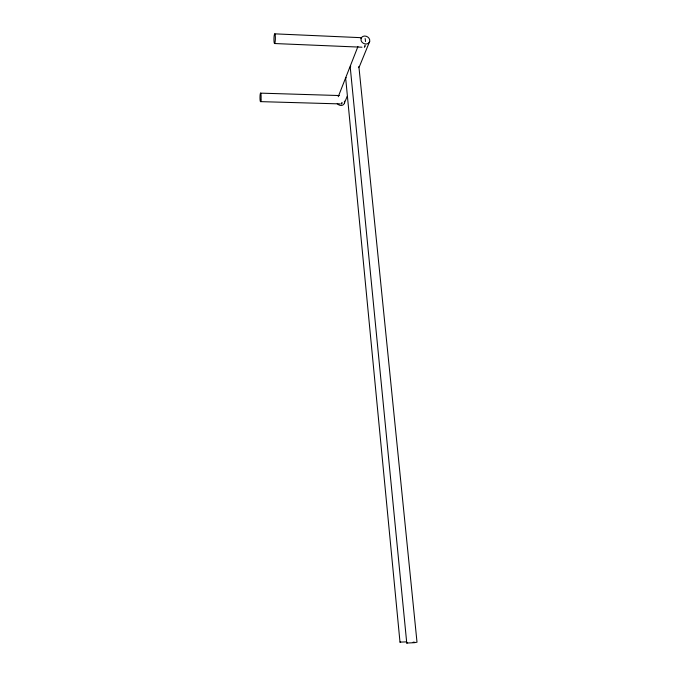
<?xml version="1.0" encoding="UTF-8"?>
<svg xmlns="http://www.w3.org/2000/svg" width="677" height="677" viewBox="0 0 677 677"><rect width="100%" height="100%" fill="white"/><g stroke="black" fill="none" stroke-linecap="round" stroke-linejoin="round"><path stroke-width="1.02" d="M364.361 47.204A4.747 1.092 -87.2 0 0 364.649 46.789L364.911 46.087A4.747 1.092 -87.2 0 0 365.14 45.147M338.238 96.718L357.938 46.527M344.449 103.014L347.174 96.362M369.701 41.373L358.996 67.565L417.007 642.194L414.544 642.676L406.759 643.048L350.339 68.208M341.377 103.945A4.197 0.897 -88.3 0 0 341.614 103.691L341.834 103.166A4.197 0.897 -88.3 0 0 342.02 102.413M406.759 643.048L407.402 642.837M345.82 79.683L399.997 642.118L400.64 641.914M364.911 46.087L364.649 46.789M341.614 103.691L341.834 103.166M406.344 641.881L399.997 642.118M413.105 642.211L414.349 642.143M260.586 101.635L340.328 103.911M260.535 93.138L339.321 95.542M274.532 43.531L361.967 47.212M274.786 33.85A4.849 0.702 -88.8 0 1 275.209 41.272A4.849 0.702 -88.8 0 1 273.999 40.95A4.849 0.702 -88.8 0 1 274.786 33.85L361.442 37.692M344.348 101.135A4.07 3.512 26.3 0 1 342.266 105.273A4.07 3.512 26.3 0 1 337.239 103.429M345.752 78.845A4.24 2.234 -6.5 0 1 346.218 77.669M358.903 66.431A4.341 2.327 -6.8 0 1 358.404 67.658M350.28 67.353A4.341 2.327 -6.8 0 1 350.754 66.126M365.115 38.572A4.747 1.092 -87.2 0 1 365.462 41.559M361.027 38.657L361.154 40.722A4.57 3.834 26.9 0 0 368.102 43.48A4.57 3.834 26.9 0 0 367.696 36.964A4.57 3.834 26.9 0 0 361.027 38.657M260.983 100.052A4.274 0.567 -89.5 0 0 260.687 93.155A4.274 0.567 -89.5 0 0 260.019 98.952A4.274 0.567 -89.5 0 0 260.983 100.052"/></g></svg>
